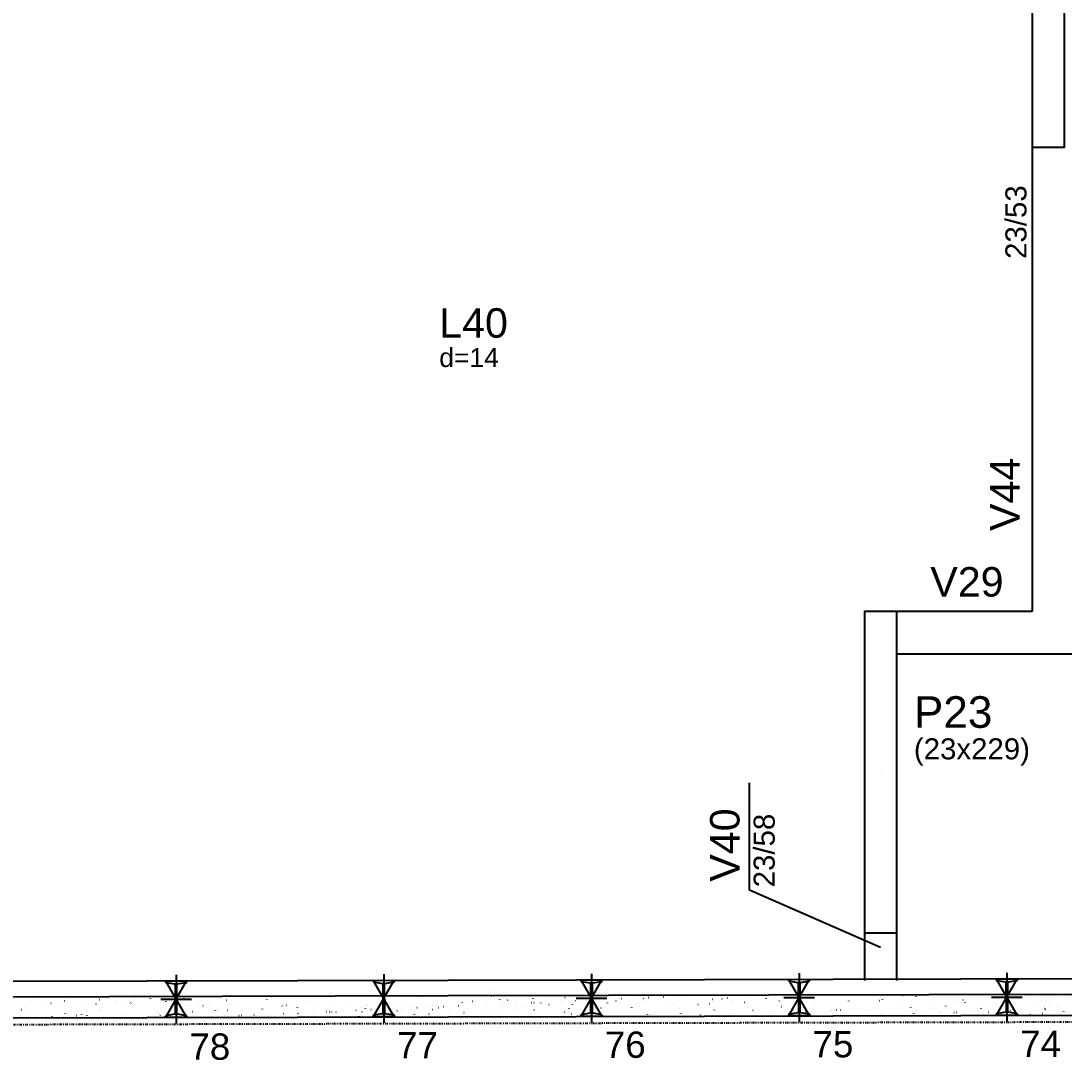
# Model space of a CAD drawing. Header units: millimetres. Extents: x 4424 to 9312, y 4538 to 9372.
# Drawn here: x 5226 to 5969, y 4539 to 5279 of the extents above; entities that cross this region are included whole.
import ezdxf

# ---------------------------------------------------------------- set-up
doc = ezdxf.new("R2010")
doc.units = ezdxf.units.MM
doc.linetypes.add('ESTILO_TQS_0003', pattern=[1.5, 0.5, -0.4, 0.1, -0.5])
for name, color, linetype in [('1', 4, 'Continuous'), ('11', 22, 'Continuous'), ('12', 3, 'Continuous'), ('13', 76, 'Continuous'), ('19', 5, 'Continuous'), ('24', 5, 'ESTILO_TQS_0003'), ('242', 3, 'Continuous'), ('26', 1, 'Continuous'), ('3', 2, 'Continuous'), ('49', 20, 'Continuous'), ('51', 6, 'Continuous'), ('52', 21, 'Continuous'), ('8', 5, 'Continuous'), ('9', 3, 'Continuous')]:
    doc.layers.add(name, color=color, linetype=linetype)
doc.styles.get("Standard").update_dxf_attribs({"font": 'arial.ttf'})

# ---------------------------------------------------------------- blocks, each defined once
blk = doc.blocks.new('_H9EFD498501-001')
for p, q in [((916.985687, 194.63128), (917.060615, 194.634552)), ((926.412797, 193.809432), (926.422587, 193.88379)), ((997.805412, 193.466194), (997.851069, 193.525696)), ((1009.338202, 193.414617), (1009.347991, 193.488975)), ((1022.772451, 194.378183), (1022.818108, 194.437685)), ((1033.176618, 194.406565), (1033.186407, 194.480924)), ((1095.27657, 193.990322), (1095.322227, 194.049823)), ((1116.204812, 194.792513), (1116.214601, 194.866871)), ((1120.243609, 194.902311), (1120.289266, 194.961813)), ((1192.688307, 194.882911), (1192.761529, 194.899144)), ((1199.130217, 194.397698), (1199.140006, 194.472056)), ((1248.669635, 194.403115), (1248.742857, 194.419348)), ((1252.330745, 195.214763), (1252.403967, 195.230996)), ((1281.9822, 193.445195), (1281.99199, 193.519554)), ((1304.650963, 193.923319), (1304.724185, 193.939552)), ((1308.312073, 194.734967), (1308.385295, 194.7512)), ((1313.724898, 194.046519), (1313.770555, 194.10602)), ((1338.691937, 194.958508), (1338.737594, 195.018009)), ((1353.845926, 193.600875), (1353.920855, 193.604147)), ((1360.632291, 193.443523), (1360.705513, 193.459756)), ((1363.96129, 194.042522), (1364.036218, 194.045793)), ((1364.293401, 194.255171), (1364.366623, 194.271404)), ((1365.010394, 193.831143), (1365.020184, 193.905502)), ((1365.834505, 194.124308), (1365.909434, 194.127579)), ((1374.676082, 194.51034), (1374.75101, 194.513611)), ((1384.791445, 194.951986), (1384.866374, 194.955257)), ((1386.66466, 195.033772), (1386.739589, 195.037044)), ((1388.922231, 195.380779), (1388.932021, 195.455138)), ((1395.506237, 195.419804), (1395.581166, 195.423075)), ((1420.274729, 193.775375), (1420.347951, 193.791608)), ((1434.81621, 193.727341), (1434.861867, 193.786843)), ((1447.935799, 193.436328), (1447.945588, 193.510687)), ((1459.783249, 194.639331), (1459.828907, 194.698832)), ((1471.774215, 194.428277), (1471.784005, 194.502635)), ((1476.256056, 193.295579), (1476.329279, 193.311812)), ((1484.750288, 195.55132), (1484.795946, 195.610821)), ((1507.320329, 193.33948), (1507.365986, 193.398982)), ((1532.287368, 194.251469), (1532.333025, 194.310971)), ((1545.41738, 195.737718), (1545.490603, 195.753951)), ((1554.802409, 194.814225), (1554.812199, 194.888583)), ((1557.254407, 195.163458), (1557.300065, 195.22296)), ((1582.221446, 196.075448), (1582.267104, 196.134949)), ((1601.398708, 195.257922), (1601.471931, 195.274155)), ((1637.727814, 194.41941), (1637.737603, 194.493768)), ((1657.380036, 194.778126), (1657.453258, 194.794359)), ((920.507297, 187.606398), (920.552954, 187.665899)), ((922.904295, 190.730227), (922.949952, 190.789728)), ((934.714672, 189.253764), (934.787894, 189.269997)), ((937.573322, 188.542633), (937.583111, 188.616991)), ((938.375782, 190.065412), (938.449005, 190.081645)), ((945.474336, 188.518387), (945.519993, 188.577889)), ((947.871334, 191.642216), (947.916991, 191.701717)), ((951.555778, 192.987347), (951.629001, 193.00358)), ((961.411738, 189.534581), (961.421527, 189.60894)), ((970.441375, 189.430376), (970.487032, 189.489878)), ((972.838373, 192.554205), (972.88403, 192.613706)), ((985.426364, 191.86498), (985.436154, 191.939339)), ((990.696, 188.773968), (990.769222, 188.790201)), ((994.35711, 189.585616), (994.430332, 189.601849)), ((995.408414, 190.342365), (995.454071, 190.401867)), ((996.586889, 186.598181), (996.596679, 186.67254)), ((1007.537106, 192.507551), (1007.610328, 192.523784)), ((1020.375453, 191.254354), (1020.42111, 191.313856)), ((1020.425305, 187.59013), (1020.435095, 187.664488)), ((1044.439932, 189.920529), (1044.449721, 189.994888)), ((1045.342492, 192.166344), (1045.388149, 192.225845)), ((1046.677328, 188.294172), (1046.75055, 188.310405)), ((1050.338438, 189.10582), (1050.41166, 189.122053)), ((1063.518434, 192.027755), (1063.591656, 192.043988)), ((1068.351769, 191.470165), (1068.361559, 191.544524)), ((1070.309531, 193.078333), (1070.355188, 193.137834)), ((1089.021547, 185.838616), (1089.067204, 185.898118)), ((1092.190185, 192.462114), (1092.199975, 192.536472)), ((1102.658656, 187.814376), (1102.731878, 187.830608)), ((1103.453499, 187.976078), (1103.463289, 188.050436)), ((1106.319766, 188.626024), (1106.392988, 188.642257)), ((1113.988586, 186.750606), (1114.034243, 186.810107)), ((1119.499762, 191.547959), (1119.572984, 191.564192)), ((1127.365337, 189.525714), (1127.375126, 189.600073)), ((1138.955625, 187.662595), (1139.001282, 187.722096)), ((1151.203753, 190.517663), (1151.213542, 190.592021)), ((1158.639984, 187.334579), (1158.713206, 187.350812)), ((1162.301094, 188.146228), (1162.374316, 188.162461)), ((1162.467067, 186.031627), (1162.476856, 186.105985)), ((1163.922664, 188.574584), (1163.968321, 188.634085)), ((1175.218379, 192.848062), (1175.228169, 192.92242)), ((1175.48109, 191.068163), (1175.554312, 191.084396)), ((1176.489891, 185.857344), (1176.564819, 185.860615)), ((1178.363106, 185.93913), (1178.438035, 185.942401)), ((1186.378904, 187.581263), (1186.388693, 187.655621)), ((1187.204683, 186.325162), (1187.279612, 186.328433)), ((1188.889703, 189.486573), (1188.93536, 189.546074)), ((1197.320046, 186.766808), (1197.394975, 186.770079)), ((1199.193262, 186.848594), (1199.26819, 186.851866)), ((1208.034838, 187.234626), (1208.109767, 187.237897)), ((1210.21732, 188.573211), (1210.22711, 188.64757)), ((1213.856742, 190.398562), (1213.902399, 190.458064)), ((1214.621312, 186.854783), (1214.694534, 186.871016)), ((1218.150202, 187.676272), (1218.22513, 187.679544)), ((1218.282422, 187.666432), (1218.355644, 187.682665)), ((1220.023417, 187.758058), (1220.098346, 187.76133)), ((1228.864994, 188.14409), (1228.939922, 188.147361)), ((1231.462418, 190.588367), (1231.53564, 190.6046)), ((1234.231947, 190.903611), (1234.241736, 190.977969)), ((1235.079898, 186.431428), (1235.125555, 186.49093)), ((1238.823781, 191.310551), (1238.869438, 191.370053)), ((1238.980357, 188.585736), (1239.055286, 188.589008)), ((1240.853572, 188.667523), (1240.928501, 188.670794)), ((1249.695149, 189.053554), (1249.770078, 189.056826)), ((1258.143784, 192.453247), (1258.153573, 192.527605)), ((1259.810512, 189.495201), (1259.885441, 189.498472)), ((1260.046937, 187.343417), (1260.092594, 187.402919)), ((1261.683728, 189.576987), (1261.758657, 189.580258)), ((1263.79082, 192.22254), (1263.836477, 192.282042)), ((1269.230888, 186.62876), (1269.240677, 186.703118)), ((1270.525305, 189.963018), (1270.600233, 189.96629)), ((1270.60264, 186.374987), (1270.675862, 186.39122)), ((1274.26375, 187.186636), (1274.336972, 187.202869)), ((1280.640668, 190.404665), (1280.715597, 190.407936)), ((1282.513883, 190.486451), (1282.588812, 190.489723)), ((1285.013976, 188.255407), (1285.059633, 188.314908)), ((1287.443746, 190.108571), (1287.516968, 190.124804)), ((1288.757859, 193.13453), (1288.803516, 193.194031)), ((1291.35546, 190.872483), (1291.430389, 190.875754)), ((1293.245514, 188.959159), (1293.255304, 189.033518)), ((1301.470823, 191.314129), (1301.545752, 191.3174)), ((1303.344039, 191.395915), (1303.418967, 191.399187)), ((1307.584017, 186.043567), (1307.629674, 186.103068)), ((1309.981015, 189.167396), (1310.026672, 189.226897)), ((1312.185615, 191.781947), (1312.260544, 191.785218)), ((1317.157351, 190.508796), (1317.167141, 190.583154)), ((1322.300979, 192.223593), (1322.375907, 192.226865)), ((1324.174194, 192.30538), (1324.249123, 192.308651)), ((1326.583967, 185.895191), (1326.65719, 185.911424)), ((1330.245077, 186.70684), (1330.3183, 186.723073)), ((1332.551056, 186.955556), (1332.596713, 187.015058)), ((1333.015771, 192.691411), (1333.0907, 192.694683)), ((1334.948054, 190.079385), (1334.993711, 190.138886)), ((1340.995768, 191.500744), (1341.005557, 191.575102)), ((1343.131134, 193.133057), (1343.206063, 193.136329)), ((1343.425074, 189.628775), (1343.498296, 189.645007)), ((1345.00435, 193.214844), (1345.079278, 193.218115)), ((1352.259082, 187.014708), (1352.268871, 187.089066)), ((1357.518095, 187.867545), (1357.563752, 187.927047)), ((1359.915093, 190.991374), (1359.96075, 191.050875)), ((1376.170919, 188.564344), (1376.180708, 188.638703)), ((1382.485134, 188.779534), (1382.530791, 188.839036)), ((1384.882132, 191.903363), (1384.927789, 191.962865)), ((1386.226405, 186.227044), (1386.299628, 186.243277)), ((1399.406401, 189.148978), (1399.479624, 189.165211)), ((1400.009335, 189.556293), (1400.019125, 189.630651)), ((1407.452173, 189.691523), (1407.49783, 189.751025)), ((1409.849171, 192.815352), (1409.894828, 192.874854)), ((1416.613619, 192.963727), (1416.686841, 192.97996)), ((1424.023962, 191.886692), (1424.033751, 191.96105)), ((1432.419212, 190.603513), (1432.464869, 190.663014)), ((1435.184486, 186.619893), (1435.194276, 186.694251)), ((1455.387729, 188.669182), (1455.460952, 188.685415)), ((1457.386251, 191.515502), (1457.431908, 191.575003)), ((1459.022902, 187.611841), (1459.032692, 187.6862)), ((1472.594946, 192.483931), (1472.668169, 192.500163)), ((1482.35329, 192.427491), (1482.398947, 192.486992)), ((1483.037529, 189.942241), (1483.047319, 190.016599)), ((1506.949366, 191.491877), (1506.959156, 191.566235)), ((1511.369057, 188.189386), (1511.442279, 188.205619)), ((1526.032345, 186.099764), (1526.078002, 186.159265)), ((1528.576274, 192.004134), (1528.649497, 192.020367)), ((1530.787782, 192.483825), (1530.797572, 192.558184)), ((1532.237384, 192.815783), (1532.310607, 192.832016)), ((1542.051096, 187.997789), (1542.060886, 188.072148)), ((1550.999384, 187.011753), (1551.045041, 187.071254)), ((1565.962934, 189.547426), (1565.972723, 189.621784)), ((1567.350385, 187.70959), (1567.423607, 187.725823)), ((1575.966423, 187.923742), (1576.01208, 187.983243)), ((1584.557602, 191.524338), (1584.630824, 191.540571)), ((1588.218712, 192.335987), (1588.291934, 192.35222)), ((1589.80135, 190.539374), (1589.811139, 190.613733)), ((1600.933462, 188.835731), (1600.979119, 188.895233)), ((1601.064664, 186.053338), (1601.074453, 186.127696)), ((1613.815976, 192.869773), (1613.825766, 192.944132)), ((1623.331713, 187.229794), (1623.404935, 187.246027)), ((1624.976501, 187.602974), (1624.986291, 187.677333)), ((1625.900501, 189.74772), (1625.946158, 189.807222)), ((1640.53893, 191.044542), (1640.612152, 191.060775)), ((1644.20004, 191.856191), (1644.273262, 191.872424)), ((1644.295649, 186.178049), (1644.370578, 186.181321)), ((1646.168865, 186.259836), (1646.243793, 186.263107)), ((1647.123657, 185.780586), (1647.169314, 185.840088)), ((1648.814917, 188.594923), (1648.824707, 188.669281)), ((1650.86754, 190.659709), (1650.913197, 190.719211)), ((1655.010441, 186.645867), (1655.08537, 186.649139)), ((917.507455, 185.439016), (917.580677, 185.455249)), ((924.549604, 179.657076), (924.549604, 179.657076)), ((924.549604, 179.657076), (924.549604, 179.657076)), ((924.822009, 181.726197), (924.831799, 181.800556)), ((936.40732, 179.685974), (936.40732, 179.685974)), ((936.40732, 179.685974), (936.40732, 179.685974)), ((938.701277, 179.691565), (938.701277, 179.691565)), ((939.219312, 180.366681), (939.26497, 180.426183)), ((948.265037, 179.714873), (948.265037, 179.714873)), ((948.660425, 182.718146), (948.670215, 182.792504)), ((949.850495, 179.718737), (949.850495, 179.718737)), ((949.850495, 179.718737), (949.850495, 179.718737)), ((949.850495, 179.718737), (949.850495, 179.718737)), ((956.647677, 181.225636), (956.720899, 181.241869)), ((960.122753, 179.743772), (960.122753, 179.743772)), ((960.308787, 182.037285), (960.382009, 182.053518)), ((963.013989, 179.750818), (963.013989, 179.750818)), ((964.186351, 181.278671), (964.232009, 181.338172)), ((971.98047, 179.772671), (971.98047, 179.772671)), ((971.98047, 179.772671), (971.98047, 179.772671)), ((971.98047, 179.772671), (971.98047, 179.772671)), ((972.675052, 185.048545), (972.684841, 185.122904)), ((973.488783, 184.95922), (973.562005, 184.975452)), ((983.838186, 179.801569), (983.845366, 179.856105)), ((983.838186, 179.801569), (983.838186, 179.801569)), ((983.838186, 179.801569), (983.838186, 179.801569)), ((987.326701, 179.810071), (987.326701, 179.810071)), ((989.15339, 182.19066), (989.199048, 182.250161)), ((995.695903, 179.830468), (995.695903, 179.830468)), ((995.695903, 179.830468), (995.695903, 179.830468)), ((1007.553619, 179.859367), (1007.553619, 179.859367)), ((1007.673993, 180.773695), (1007.683782, 180.848053)), ((1008.642351, 179.86202), (1008.642351, 179.86202)), ((1008.642351, 179.86202), (1008.642351, 179.86202)), ((1008.642351, 179.86202), (1008.642351, 179.86202)), ((1011.639412, 179.869324), (1011.639412, 179.869324)), ((1012.629005, 180.74584), (1012.702227, 180.762073)), ((1014.12043, 183.102649), (1014.166087, 183.16215)), ((1016.290115, 181.557489), (1016.363337, 181.573722)), ((1019.411336, 179.888265), (1019.411336, 179.888265)), ((1029.470111, 184.479423), (1029.543333, 184.495656)), ((1031.269052, 179.917164), (1031.269052, 179.917164)), ((1031.269052, 179.917164), (1031.269052, 179.917164)), ((1031.269052, 179.917164), (1031.269052, 179.917164)), ((1031.688619, 183.104094), (1031.698409, 183.178452)), ((1035.952124, 179.928577), (1035.952124, 179.928577)), ((1039.087469, 184.014638), (1039.133126, 184.07414)), ((1040.97944, 179.94083), (1040.97944, 179.94083)), ((1040.97944, 179.94083), (1040.97944, 179.94083)), ((1041.393595, 179.958912), (1041.468524, 179.962183)), ((1043.126769, 179.946063), (1043.126769, 179.946063)), ((1043.126769, 179.946063), (1043.126769, 179.946063)), ((1043.126769, 179.946063), (1043.126769, 179.946063)), ((1051.508958, 180.400558), (1051.583887, 180.40383)), ((1053.382174, 180.482345), (1053.457102, 180.485616)), ((1054.984485, 179.974962), (1054.984485, 179.974962)), ((1054.984485, 179.974962), (1054.984485, 179.974962)), ((1055.600457, 184.65373), (1055.610246, 184.728089)), ((1060.264836, 179.98783), (1060.264836, 179.98783)), ((1060.264836, 179.98783), (1060.264836, 179.98783)), ((1060.264836, 179.98783), (1060.264836, 179.98783)), ((1060.310625, 180.047504), (1060.356282, 180.107006)), ((1062.22375, 180.868376), (1062.298679, 180.871648)), ((1064.054508, 184.926627), (1064.100165, 184.986129)), ((1066.842201, 180.00386), (1066.842201, 180.00386)), ((1066.842201, 180.00386), (1066.842201, 180.00386)), ((1067.434206, 180.005303), (1067.434206, 180.005303)), ((1067.434206, 180.005303), (1067.434206, 180.005303)), ((1067.434206, 180.005303), (1067.434206, 180.005303)), ((1068.610333, 180.266044), (1068.683555, 180.282277)), ((1072.271443, 181.077693), (1072.344665, 181.093926)), ((1072.339114, 181.310022), (1072.414042, 181.313294)), ((1074.212329, 181.391809), (1074.287258, 181.39508)), ((1078.699918, 180.032759), (1078.699918, 180.032759)), ((1079.438873, 185.645679), (1079.448662, 185.720037)), ((1083.053906, 181.77784), (1083.128834, 181.781112)), ((1084.577547, 180.047084), (1084.577547, 180.047084)), ((1084.577547, 180.047084), (1084.577547, 180.047084)), ((1084.577547, 180.047084), (1084.577547, 180.047084)), ((1085.277664, 180.959493), (1085.323321, 181.018995)), ((1085.451439, 183.999627), (1085.524661, 184.01586)), ((1090.557634, 180.061658), (1090.557634, 180.061658)), ((1090.557634, 180.061658), (1090.557634, 180.061658)), ((1090.557634, 180.061658), (1090.557634, 180.061658)), ((1090.702187, 181.159643), (1090.711976, 181.234001)), ((1093.169269, 182.219487), (1093.244198, 182.222758)), ((1095.042485, 182.301273), (1095.117413, 182.304545)), ((1102.415351, 180.090556), (1102.415351, 180.090556)), ((1102.415351, 180.090556), (1102.415351, 180.090556)), ((1102.415351, 180.090556), (1102.415351, 180.090556)), ((1103.884061, 182.687305), (1103.95899, 182.690576)), ((1108.890259, 180.106337), (1108.890259, 180.106337)), ((1108.890259, 180.106337), (1108.890259, 180.106337)), ((1108.890259, 180.106337), (1108.890259, 180.106337)), ((1110.244703, 181.871482), (1110.29036, 181.930984)), ((1113.999425, 183.128951), (1114.074353, 183.132222)), ((1114.273067, 180.119455), (1114.273067, 180.119455)), ((1114.273067, 180.119455), (1114.273067, 180.119455)), ((1114.614024, 182.709279), (1114.623813, 182.783637)), ((1115.87264, 183.210737), (1115.947569, 183.214009)), ((1124.714217, 183.596769), (1124.789145, 183.60004)), ((1126.130784, 180.148354), (1126.130784, 180.148354)), ((1126.130784, 180.148354), (1126.130784, 180.148354)), ((1126.226062, 180.148586), (1126.226062, 180.148586)), ((1128.252771, 180.597896), (1128.325993, 180.614129)), ((1133.20297, 180.16559), (1133.20297, 180.16559)), ((1133.20297, 180.16559), (1133.20297, 180.16559)), ((1133.20297, 180.16559), (1133.20297, 180.16559)), ((1134.82958, 184.038415), (1134.904509, 184.041687)), ((1135.211742, 182.783472), (1135.257399, 182.842973)), ((1136.702795, 184.120202), (1136.777724, 184.123473)), ((1137.9885, 180.177253), (1137.9885, 180.177253)), ((1138.45244, 183.701227), (1138.46223, 183.775586)), ((1141.432767, 183.519831), (1141.505989, 183.536064)), ((1145.544372, 184.506233), (1145.619301, 184.509505)), ((1149.846217, 180.206151), (1149.846217, 180.206151)), ((1155.659735, 184.947879), (1155.734664, 184.951151)), ((1157.515682, 180.224843), (1157.515682, 180.224843)), ((1157.515682, 180.224843), (1157.515682, 180.224843)), ((1157.532951, 185.029666), (1157.607879, 185.032937)), ((1157.781783, 180.571632), (1157.82744, 180.631133)), ((1160.178781, 183.695461), (1160.224438, 183.754962)), ((1161.703933, 180.23505), (1161.703933, 180.23505)), ((1161.703933, 180.23505), (1161.703933, 180.23505)), ((1161.703933, 180.23505), (1161.703933, 180.23505)), ((1166.374528, 185.415697), (1166.449456, 185.418969)), ((1173.561649, 180.263949), (1173.561649, 180.263949)), ((1173.561649, 180.263949), (1173.561649, 180.263949)), ((1173.627591, 180.764828), (1173.637381, 180.839186)), ((1181.828394, 180.284096), (1181.828394, 180.284096)), ((1181.828394, 180.284096), (1181.828394, 180.284096)), ((1182.748822, 181.483621), (1182.794479, 181.543123)), ((1185.017918, 180.291869), (1185.017918, 180.291869)), ((1185.017918, 180.291869), (1185.017918, 180.291869)), ((1185.14582, 184.60745), (1185.191477, 184.666951)), ((1185.419366, 180.292847), (1185.419366, 180.292847)), ((1185.419366, 180.292847), (1185.419366, 180.292847)), ((1197.277082, 180.321746), (1197.277082, 180.321746)), ((1197.414095, 183.040035), (1197.487317, 183.056268)), ((1197.466008, 181.756776), (1197.475797, 181.831134)), ((1206.141105, 180.343349), (1206.141105, 180.343349)), ((1206.141105, 180.343349), (1206.141105, 180.343349)), ((1207.715861, 182.39561), (1207.761518, 182.455112)), ((1209.134799, 180.350645), (1209.134799, 180.350645)), ((1210.112859, 185.519439), (1210.158516, 185.578941)), ((1220.992515, 180.379544), (1220.992515, 180.379544)), ((1220.992515, 180.379544), (1220.992515, 180.379544)), ((1220.992515, 180.379544), (1220.992515, 180.379544)), ((1221.480634, 184.087175), (1221.490424, 184.161534)), ((1230.453817, 180.402602), (1230.453817, 180.402602)), ((1230.453817, 180.402602), (1230.453817, 180.402602)), ((1232.6829, 183.307599), (1232.728557, 183.367101)), ((1232.850232, 180.408442), (1232.850232, 180.408442)), ((1232.850232, 180.408442), (1232.850232, 180.408442)), ((1232.850232, 180.408442), (1232.850232, 180.408442)), ((1243.809774, 180.435152), (1243.809774, 180.435152)), ((1243.809774, 180.435152), (1243.809774, 180.435152)), ((1244.707948, 180.437341), (1244.707948, 180.437341)), ((1244.707948, 180.437341), (1244.707948, 180.437341)), ((1245.392471, 185.636812), (1245.402261, 185.71117)), ((1253.395422, 182.560239), (1253.468645, 182.576472)), ((1254.766529, 180.461855), (1254.766529, 180.461855)), ((1254.766529, 180.461855), (1254.766529, 180.461855)), ((1256.565665, 180.46624), (1256.565665, 180.46624)), ((1256.565665, 180.46624), (1256.565665, 180.46624)), ((1257.649939, 184.219589), (1257.695596, 184.27909)), ((1268.423381, 180.495138), (1268.423381, 180.495138)), ((1279.07924, 180.521108), (1279.07924, 180.521108)), ((1279.07924, 180.521108), (1279.07924, 180.521108)), ((1280.281097, 180.524037), (1280.281097, 180.524037)), ((1280.281097, 180.524037), (1280.281097, 180.524037)), ((1280.281097, 180.524037), (1280.281097, 180.524037)), ((1280.494202, 182.142724), (1280.503991, 182.217082)), ((1282.616978, 185.131578), (1282.662635, 185.191079)), ((1292.138814, 180.552936), (1292.138814, 180.552936)), ((1292.138814, 180.552936), (1292.138814, 180.552936)), ((1292.138814, 180.552936), (1292.138814, 180.552936)), ((1302.60163, 180.578435), (1302.60163, 180.578435)), ((1302.60163, 180.578435), (1302.60163, 180.578435)), ((1303.391952, 180.580361), (1303.391952, 180.580361)), ((1303.391952, 180.580361), (1303.391952, 180.580361)), ((1303.99653, 180.581835), (1303.99653, 180.581835)), ((1303.99653, 180.581835), (1303.99653, 180.581835)), ((1304.406039, 183.69236), (1304.415828, 183.766719)), ((1309.37675, 182.080443), (1309.449972, 182.096676)), ((1315.854247, 180.610733), (1315.854247, 180.610733)), ((1315.854247, 180.610733), (1315.854247, 180.610733)), ((1327.704663, 180.639614), (1327.704663, 180.639614)), ((1327.704663, 180.639614), (1327.704663, 180.639614)), ((1327.711963, 180.639632), (1327.711963, 180.639632)), ((1328.244455, 184.684309), (1328.254244, 184.758667)), ((1339.56968, 180.668531), (1339.56968, 180.668531)), ((1351.427396, 180.697429), (1351.427396, 180.697429)), ((1351.427396, 180.697429), (1351.427396, 180.697429)), ((1351.427396, 180.697429), (1351.427396, 180.697429)), ((1352.017375, 180.698867), (1352.017375, 180.698867)), ((1352.017375, 180.698867), (1352.017375, 180.698867)), ((1361.393486, 180.721718), (1361.393486, 180.721718)), ((1361.393486, 180.721718), (1361.393486, 180.721718)), ((1363.285113, 180.726328), (1363.285113, 180.726328)), ((1363.285113, 180.726328), (1363.285113, 180.726328)), ((1363.419606, 181.747909), (1363.429396, 181.822267)), ((1365.358078, 181.600647), (1365.4313, 181.61688)), ((1375.142829, 180.755227), (1375.142829, 180.755227)), ((1375.142829, 180.755227), (1375.142829, 180.755227)), ((1376.330087, 180.75812), (1376.330087, 180.75812)), ((1376.330087, 180.75812), (1376.330087, 180.75812)), ((1382.565295, 185.415395), (1382.638518, 185.431628)), ((1387.000545, 180.784126), (1387.000545, 180.784126)), ((1387.258022, 182.739858), (1387.267812, 182.814216)), ((1398.858262, 180.813024), (1398.858262, 180.813024)), ((1400.642798, 180.817373), (1400.642798, 180.817373)), ((1401.19715, 181.539818), (1401.242807, 181.599319)), ((1410.715978, 180.841923), (1410.715978, 180.841923)), ((1410.715978, 180.841923), (1410.715978, 180.841923)), ((1410.715978, 180.841923), (1410.715978, 180.841923)), ((1411.272649, 185.070257), (1411.282439, 185.144615)), ((1420.185342, 180.865001), (1420.185342, 180.865001)), ((1420.185342, 180.865001), (1420.185342, 180.865001)), ((1421.339406, 181.120851), (1421.412628, 181.137084)), ((1422.573695, 180.870822), (1422.573695, 180.870822)), ((1422.573695, 180.870822), (1422.573695, 180.870822)), ((1422.573695, 180.870822), (1422.573695, 180.870822)), ((1424.95551, 180.876626), (1424.95551, 180.876626)), ((1426.164189, 182.451807), (1426.209846, 182.511309)), ((1434.431411, 180.89972), (1434.431411, 180.89972)), ((1434.431411, 180.89972), (1434.431411, 180.89972)), ((1438.546623, 184.935599), (1438.619845, 184.951832)), ((1442.207733, 185.747248), (1442.280955, 185.763481)), ((1446.289128, 180.928619), (1446.289128, 180.928619)), ((1446.289128, 180.928619), (1446.289128, 180.928619)), ((1449.268222, 180.935879), (1449.268222, 180.935879)), ((1451.131228, 183.363796), (1451.176885, 183.423298)), ((1458.146844, 180.957518), (1458.146844, 180.957518)), ((1470.004561, 180.986416), (1470.004561, 180.986416)), ((1470.004561, 180.986416), (1470.004561, 180.986416)), ((1470.004561, 180.986416), (1470.004561, 180.986416)), ((1470.286216, 183.125805), (1470.296006, 183.200164)), ((1473.580933, 180.995133), (1473.580933, 180.995133)), ((1476.098267, 184.275785), (1476.143924, 184.335287)), ((1478.977198, 181.008284), (1478.977198, 181.008284)), ((1478.977198, 181.008284), (1478.977198, 181.008284)), ((1478.977198, 181.008284), (1478.977198, 181.008284)), ((1481.862277, 181.015315), (1481.862277, 181.015315)), ((1481.862277, 181.015315), (1481.862277, 181.015315)), ((1481.862277, 181.015315), (1481.862277, 181.015315)), ((1493.719993, 181.044214), (1493.719993, 181.044214)), ((1493.719993, 181.044214), (1493.719993, 181.044214)), ((1494.198054, 184.675442), (1494.207843, 184.7498)), ((1494.527951, 184.455803), (1494.601173, 184.472036)), ((1497.893645, 181.054386), (1497.893645, 181.054386)), ((1498.189061, 185.267451), (1498.262283, 185.283684)), ((1501.065306, 185.187775), (1501.110963, 185.247276)), ((1505.57771, 181.073113), (1505.57771, 181.073113)), ((1505.57771, 181.073113), (1505.57771, 181.073113)), ((1517.435426, 181.102011), (1517.435426, 181.102011)), ((1518.03647, 185.66739), (1518.046259, 185.741749)), ((1522.206356, 181.113639), (1522.206356, 181.113639)), ((1522.206356, 181.113639), (1522.206356, 181.113639)), ((1522.206356, 181.113639), (1522.206356, 181.113639)), ((1522.288462, 181.220641), (1522.334119, 181.280142)), ((1528.661917, 181.129372), (1528.661917, 181.129372)), ((1528.661917, 181.129372), (1528.661917, 181.129372)), ((1529.293143, 181.13091), (1529.293143, 181.13091)), ((1529.293143, 181.13091), (1529.293143, 181.13091)), ((1529.293143, 181.13091), (1529.293143, 181.13091)), ((1529.299784, 181.181354), (1529.309573, 181.255712)), ((1530.029509, 181.189082), (1530.104437, 181.192353)), ((1537.769054, 181.151567), (1537.769054, 181.151567)), ((1537.769054, 181.151567), (1537.769054, 181.151567)), ((1537.769054, 181.151567), (1537.769054, 181.151567)), ((1540.144872, 181.630728), (1540.219801, 181.634)), ((1541.150859, 181.159809), (1541.150859, 181.159809)), ((1541.150859, 181.159809), (1541.150859, 181.159809)), ((1541.150859, 181.159809), (1541.150859, 181.159809)), ((1542.018088, 181.712515), (1542.093016, 181.715786)), ((1546.519068, 181.172892), (1546.519068, 181.172892)), ((1546.519068, 181.172892), (1546.519068, 181.172892)), ((1546.519068, 181.172892), (1546.519068, 181.172892)), ((1547.255501, 182.13263), (1547.301158, 182.192131)), ((1550.509279, 183.976007), (1550.582501, 183.99224)), ((1550.859664, 182.098546), (1550.934593, 182.101818)), ((1553.008576, 181.188707), (1553.008576, 181.188707)), ((1553.008576, 181.188707), (1553.008576, 181.188707)), ((1553.211621, 182.73099), (1553.221411, 182.805349)), ((1554.170389, 184.787655), (1554.243611, 184.803888)), ((1560.975028, 182.540193), (1561.049956, 182.543464)), ((1562.848243, 182.621979), (1562.923172, 182.62525)), ((1564.866292, 181.217606), (1564.866292, 181.217606)), ((1564.866292, 181.217606), (1564.866292, 181.217606)), ((1570.83178, 181.232145), (1570.83178, 181.232145)), ((1570.83178, 181.232145), (1570.83178, 181.232145)), ((1570.83178, 181.232145), (1570.83178, 181.232145)), ((1571.68982, 183.00801), (1571.764748, 183.011282)), ((1572.22254, 183.044619), (1572.268197, 183.10412)), ((1576.724009, 181.246505), (1576.724009, 181.246505)), ((1577.050037, 183.722939), (1577.059827, 183.797297)), ((1581.805183, 183.449657), (1581.880112, 183.452928)), ((1583.678398, 183.531443), (1583.753327, 183.534715)), ((1588.581725, 181.275404), (1588.581725, 181.275404)), ((1592.519975, 183.917475), (1592.594904, 183.920746)), ((1595.144491, 181.291398), (1595.144491, 181.291398)), ((1595.144491, 181.291398), (1595.144491, 181.291398)), ((1595.144491, 181.291398), (1595.144491, 181.291398)), ((1596.56091, 181.29485), (1596.56091, 181.29485)), ((1596.56091, 181.29485), (1596.56091, 181.29485)), ((1596.56091, 181.29485), (1596.56091, 181.29485)), ((1597.189579, 183.956608), (1597.235236, 184.01611)), ((1600.439441, 181.304302), (1600.439441, 181.304302)), ((1600.439441, 181.304302), (1600.439441, 181.304302)), ((1600.439441, 181.304302), (1600.439441, 181.304302)), ((1602.635338, 184.359121), (1602.710267, 184.362392)), ((1604.508554, 184.440907), (1604.583482, 184.444179)), ((1606.490607, 183.496211), (1606.563829, 183.512444)), ((1610.151717, 184.307859), (1610.224939, 184.324092)), ((1612.297158, 181.333201), (1612.297158, 181.333201)), ((1612.297158, 181.333201), (1612.297158, 181.333201)), ((1612.297158, 181.333201), (1612.297158, 181.333201)), ((1613.350131, 184.826939), (1613.425059, 184.83021)), ((1619.457203, 181.350651), (1619.457203, 181.350651)), ((1619.457203, 181.350651), (1619.457203, 181.350651)), ((1619.75962, 181.744768), (1619.805277, 181.80427)), ((1622.156618, 184.868597), (1622.202275, 184.928099)), ((1623.465494, 185.268585), (1623.540422, 185.271857)), ((1624.154874, 181.3621), (1624.154874, 181.3621)), ((1624.154874, 181.3621), (1624.154874, 181.3621)), ((1625.338709, 185.350372), (1625.413638, 185.353643)), ((1634.180286, 185.736403), (1634.255215, 185.739675)), ((1636.012591, 181.390998), (1636.012591, 181.390998)), ((1636.063605, 181.778488), (1636.073394, 181.852846)), ((1643.769915, 181.409904), (1643.769915, 181.409904)), ((1643.769915, 181.409904), (1643.769915, 181.409904)), ((1644.726659, 182.656758), (1644.772316, 182.716259)), ((1647.870307, 181.419897), (1647.870307, 181.419897)), ((1655.352766, 181.438133), (1655.352766, 181.438133)), ((1655.352766, 181.438133), (1655.352766, 181.438133)), ((1655.352766, 181.438133), (1655.352766, 181.438133)), ((1659.728024, 181.448796), (1659.728024, 181.448796)), ((1659.728024, 181.448796), (1659.728024, 181.448796)), ((1659.728024, 181.448796), (1659.728024, 181.448796)), ((1660.078231, 184.108887), (1660.088021, 184.183245))]:
    blk.add_line(p, q)

msp = doc.modelspace()

# ---------------------------------------------------------------- linework, layer by layer
at = {"layer": '1'}
for points in [[(5946.63, 5189.52), (5946.63, 4858.52)], [(5946.63, 4858.52), (5850.13, 4858.52)], [(5850.13, 4828.52), (5960.13, 4828.52)], [(5960.13, 4828.52), (6397.13, 4828.52)], [(5827.13, 4629.52), (5827.13, 4595.62)], [(5850.13, 4595.68), (5850.13, 4629.52)]]:
    msp.add_lwpolyline(points, dxfattribs=at)
at = {"layer": '24'}
msp.add_line((8306.14, 4571.61), (4742.7, 4562.98), dxfattribs=at)
at = {"layer": '242'}
for p, q in [((5838.63, 4744.02), (5838.63, 4744.02)), ((5560.39, 4588.52), (5560.39, 4588.52))]:
    msp.add_line(p, q, dxfattribs=at)
at = {"layer": '26'}
for p, q in [((5745.32, 4660.05), (5745.32, 4736.57)), ((5838.63, 4619.27), (5745.32, 4660.05))]:
    msp.add_line(p, q, dxfattribs=at)
at = {"layer": '3'}
for points in [[(5946.63, 5189.52), (5969.63, 5189.52), (5969.63, 5422.52), (5946.63, 5422.52), (5946.63, 5189.52)], [(5827.13, 4629.52), (5850.13, 4629.52), (5850.13, 4858.52), (5827.13, 4858.52), (5827.13, 4629.52)]]:
    msp.add_lwpolyline(points, dxfattribs=at)
at = {"layer": '49', "linetype": 'Continuous'}
for p, q in [((5530.56, 4595.9), (8276, 4602.59)), ((4755.04, 4594.01), (5530.56, 4595.9)), ((5530.58, 4584.9), (8286.05, 4591.61)), ((4751.93, 4583), (5530.58, 4584.9)), ((5530.62, 4569.9), (8301.11, 4576.65)), ((4745.75, 4567.98), (5530.62, 4569.9))]:
    msp.add_line(p, q, dxfattribs=at)
at = {"layer": '51'}
for p, q in [((5329.13, 4595.4), (5344.13, 4595.44)), ((5329.13, 4594.65), (5329.13, 4595.4)), ((5335.76, 4592.99), (5329.62, 4594.04)), ((5343.33, 4570.86), (5329.99, 4593.98)), ((5330.05, 4570.83), (5343.28, 4594.01)), ((5336.62, 4599.77), (5336.7, 4565.07)), ((5343.65, 4594.07), (5337.51, 4593)), ((5344.13, 4595.44), (5344.13, 4594.68)), ((5477.13, 4595.76), (5492.13, 4595.8)), ((5477.13, 4595.01), (5477.13, 4595.76)), ((5483.76, 4593.35), (5477.62, 4594.4)), ((5491.33, 4571.22), (5477.99, 4594.34)), ((5478.05, 4571.19), (5491.28, 4594.37)), ((5484.62, 4600.13), (5484.7, 4565.43)), ((5491.65, 4594.43), (5485.51, 4593.35)), ((5492.13, 4595.8), (5492.13, 4595.04)), ((5625.13, 4596.12), (5640.13, 4596.16)), ((5625.13, 4595.36), (5625.13, 4596.12)), ((5631.76, 4593.71), (5625.61, 4594.76)), ((5639.33, 4571.58), (5625.99, 4594.69)), ((5626.04, 4571.55), (5639.28, 4594.73)), ((5632.62, 4600.49), (5632.7, 4565.79)), ((5639.65, 4594.79), (5633.51, 4593.71)), ((5640.13, 4596.16), (5640.13, 4595.4)), ((5773.13, 4596.48), (5788.13, 4596.51)), ((5773.13, 4595.72), (5773.13, 4596.48)), ((5779.76, 4594.07), (5773.61, 4595.12)), ((5787.33, 4571.94), (5773.99, 4595.05)), ((5774.04, 4571.91), (5787.27, 4595.08)), ((5780.62, 4600.84), (5780.7, 4566.15)), ((5787.65, 4595.15), (5781.51, 4594.07)), ((5788.13, 4596.51), (5788.13, 4595.76)), ((5921.13, 4596.84), (5936.13, 4596.87)), ((5921.13, 4596.08), (5921.13, 4596.84)), ((5927.76, 4594.42), (5921.61, 4595.47)), ((5935.33, 4572.3), (5921.99, 4595.41)), ((5922.04, 4572.26), (5935.27, 4595.44)), ((5928.62, 4601.2), (5928.7, 4566.5)), ((5935.65, 4595.51), (5929.51, 4594.43)), ((5936.13, 4596.87), (5936.13, 4596.12)), ((5336.29, 4572.45), (5336.24, 4592.38)), ((5337.03, 4592.39), (5337.08, 4572.46)), ((5484.29, 4572.81), (5484.24, 4592.74)), ((5485.03, 4592.74), (5485.08, 4572.82)), ((5632.29, 4573.17), (5632.24, 4593.1)), ((5633.03, 4593.1), (5633.08, 4573.17)), ((5780.29, 4573.53), (5780.24, 4593.46)), ((5781.03, 4593.46), (5781.08, 4573.53)), ((5928.29, 4573.89), (5928.24, 4593.82)), ((5929.03, 4593.82), (5929.08, 4573.89)), ((5325.75, 4582.39), (5347.57, 4582.45)), ((5621.75, 4583.11), (5643.57, 4583.16)), ((5769.75, 4583.47), (5791.57, 4583.52)), ((5917.75, 4583.83), (5939.57, 4583.88)), ((5329.67, 4570.77), (5335.81, 4571.85)), ((5337.56, 4571.85), (5343.71, 4570.8)), ((5477.67, 4571.12), (5483.81, 4572.2)), ((5485.56, 4572.21), (5491.71, 4571.16)), ((5625.67, 4571.48), (5631.81, 4572.56)), ((5633.56, 4572.57), (5639.7, 4571.52)), ((5773.67, 4571.84), (5779.81, 4572.92)), ((5781.56, 4572.92), (5787.7, 4571.87)), ((5921.67, 4572.2), (5927.81, 4573.28)), ((5929.56, 4573.28), (5935.7, 4572.23)), ((5329.19, 4569.4), (5329.19, 4570.16)), ((5344.19, 4569.44), (5329.19, 4569.4)), ((5344.19, 4570.19), (5344.19, 4569.44)), ((5477.19, 4569.76), (5477.19, 4570.51)), ((5492.19, 4569.8), (5477.19, 4569.76)), ((5492.19, 4570.55), (5492.19, 4569.8)), ((5625.19, 4570.12), (5625.19, 4570.87)), ((5640.19, 4570.16), (5625.19, 4570.12)), ((5640.19, 4570.91), (5640.19, 4570.16)), ((5773.19, 4570.48), (5773.19, 4571.23)), ((5788.19, 4570.51), (5773.19, 4570.48)), ((5788.19, 4571.27), (5788.19, 4570.51)), ((5921.19, 4570.84), (5921.19, 4571.59)), ((5936.19, 4570.87), (5921.19, 4570.84)), ((5936.19, 4571.63), (5936.19, 4570.87))]:
    msp.add_line(p, q, dxfattribs=at)
for centre, start, end in [((5329.76, 4594.65), 180.13866, 256.99988), ((5343.51, 4594.68), 283.27743, 0.13866), ((5477.76, 4595.01), 180.13866, 256.99988), ((5491.51, 4595.04), 283.27743, 0.13866), ((5625.76, 4595.37), 180.13866, 256.99988), ((5639.51, 4595.4), 283.27743, 0.13866), ((5773.75, 4595.72), 180.13866, 256.99988), ((5779.62, 4593.46), 0.13866, 76.99988), ((5781.65, 4593.46), 103.27743, 180.13866), ((5787.5, 4595.76), 283.27743, 0.13866), ((5921.75, 4596.08), 180.13866, 256.99988), ((5927.62, 4593.81), 0.13866, 76.99988), ((5929.65, 4593.82), 103.27743, 180.13866), ((5935.5, 4596.12), 283.27743, 0.13866), ((5335.62, 4592.38), 0.13866, 76.99988), ((5337.66, 4592.39), 103.27743, 180.13866), ((5483.62, 4592.74), 0.13866, 76.99988), ((5485.65, 4592.75), 103.27743, 180.13866), ((5631.62, 4593.1), 0.13866, 76.99988), ((5633.65, 4593.1), 103.27743, 180.13866), ((5335.67, 4572.45), 283.27751, 0.24365), ((5337.7, 4572.46), 180.13866, 256.99988), ((5483.67, 4572.81), 283.27751, 0.24365), ((5485.7, 4572.82), 180.13866, 256.99988), ((5631.67, 4573.17), 283.27751, 0.24365), ((5633.7, 4573.18), 180.13866, 256.99988), ((5773.81, 4571.23), 103.27743, 180.13866), ((5779.66, 4573.53), 283.27751, 0.24365), ((5781.7, 4573.53), 180.13866, 256.99988), ((5787.56, 4571.27), 0.13866, 76.99988), ((5921.81, 4571.59), 103.27743, 180.13866), ((5927.66, 4573.89), 283.27751, 0.24365), ((5929.7, 4573.89), 180.13866, 256.99988), ((5935.56, 4571.62), 0.13866, 76.99988), ((5329.82, 4570.16), 103.27743, 180.13866), ((5343.57, 4570.19), 0.13866, 76.99988), ((5477.82, 4570.52), 103.27743, 180.13866), ((5491.57, 4570.55), 0.13866, 76.99988), ((5625.81, 4570.87), 103.27743, 180.13866), ((5639.56, 4570.91), 0.13866, 76.99988)]:
    msp.add_arc(centre, 0.625, start, end, dxfattribs=at)

# ---------------------------------------------------------------- block references
at = {"layer": '19'}
msp.add_blockref('_H9EFD498501-001', (4309.13, 4389.52), dxfattribs=at)

# ---------------------------------------------------------------- texts
at = {"layer": '11'}
for s, p in [('23/53', (5942.59, 5109.82)), ('23/58', (5763.2, 4662.05))]:
    msp.add_text(s, height=15, rotation=90, dxfattribs=at).set_placement(p)
at = {"layer": '12'}
msp.add_text('(23x229)', height=15, dxfattribs=at).set_placement((5862.38, 4753.21))
at = {"layer": '13'}
msp.add_text('d=14', height=13.5, dxfattribs=at).set_placement((5524.17, 5032.8))
at = {"layer": '52'}
for s, p in [('78', (5346.13, 4539.2)), ('77', (5494.13, 4540.21)), ('76', (5642.13, 4540.57)), ('75', (5790.13, 4540.92)), ('74', (5938.13, 4541.28))]:
    msp.add_text(s, height=18.75, dxfattribs=at).set_placement(p)
at = {"layer": '8'}
for s, p in [('L40', (5524.17, 5053.69)), ('V29', (5874.09, 4869.22))]:
    msp.add_text(s, height=21, dxfattribs=at).set_placement(p)
for s, p in [('V44', (5937.66, 4915.97)), ('V40', (5738.14, 4666.1))]:
    msp.add_text(s, height=21, rotation=90, dxfattribs=at).set_placement(p)
at = {"layer": '9'}
msp.add_text('P23', height=22.5, dxfattribs=at).set_placement((5862.38, 4775.71))

doc.saveas('drawing.dxf')
